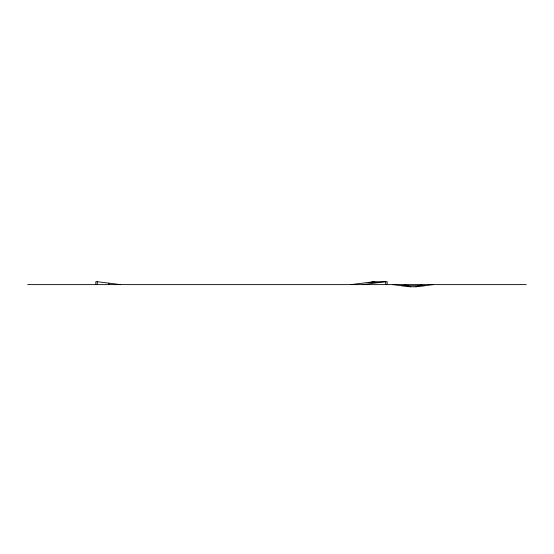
<?xml version="1.0" encoding="UTF-8"?>
<svg xmlns="http://www.w3.org/2000/svg" width="554" height="554" viewBox="0 0 554 554"><rect width="100%" height="100%" fill="white"/><g stroke="black" fill="none" stroke-linecap="round" stroke-linejoin="round"><path stroke-width="0.83" d="M392.772 284.611L410.168 286.785L415.964 286.785L421.76 284.611M350.917 284.611L374.109 281.709M362.517 284.611L385.709 281.709L385.709 284.611M415.964 286.785L433.353 284.611M120.46 284.611L97.275 281.709L95.821 281.709L95.821 284.611M371.935 281.709L387.156 281.709L387.156 284.611M368.313 282.436L379.906 282.436M27.7 284.611L526.3 284.611M401.47 285.698L424.662 285.698M404.365 284.611L410.168 286.785M108.868 283.163L108.868 284.611M97.275 281.709L97.275 284.611"/></g></svg>
